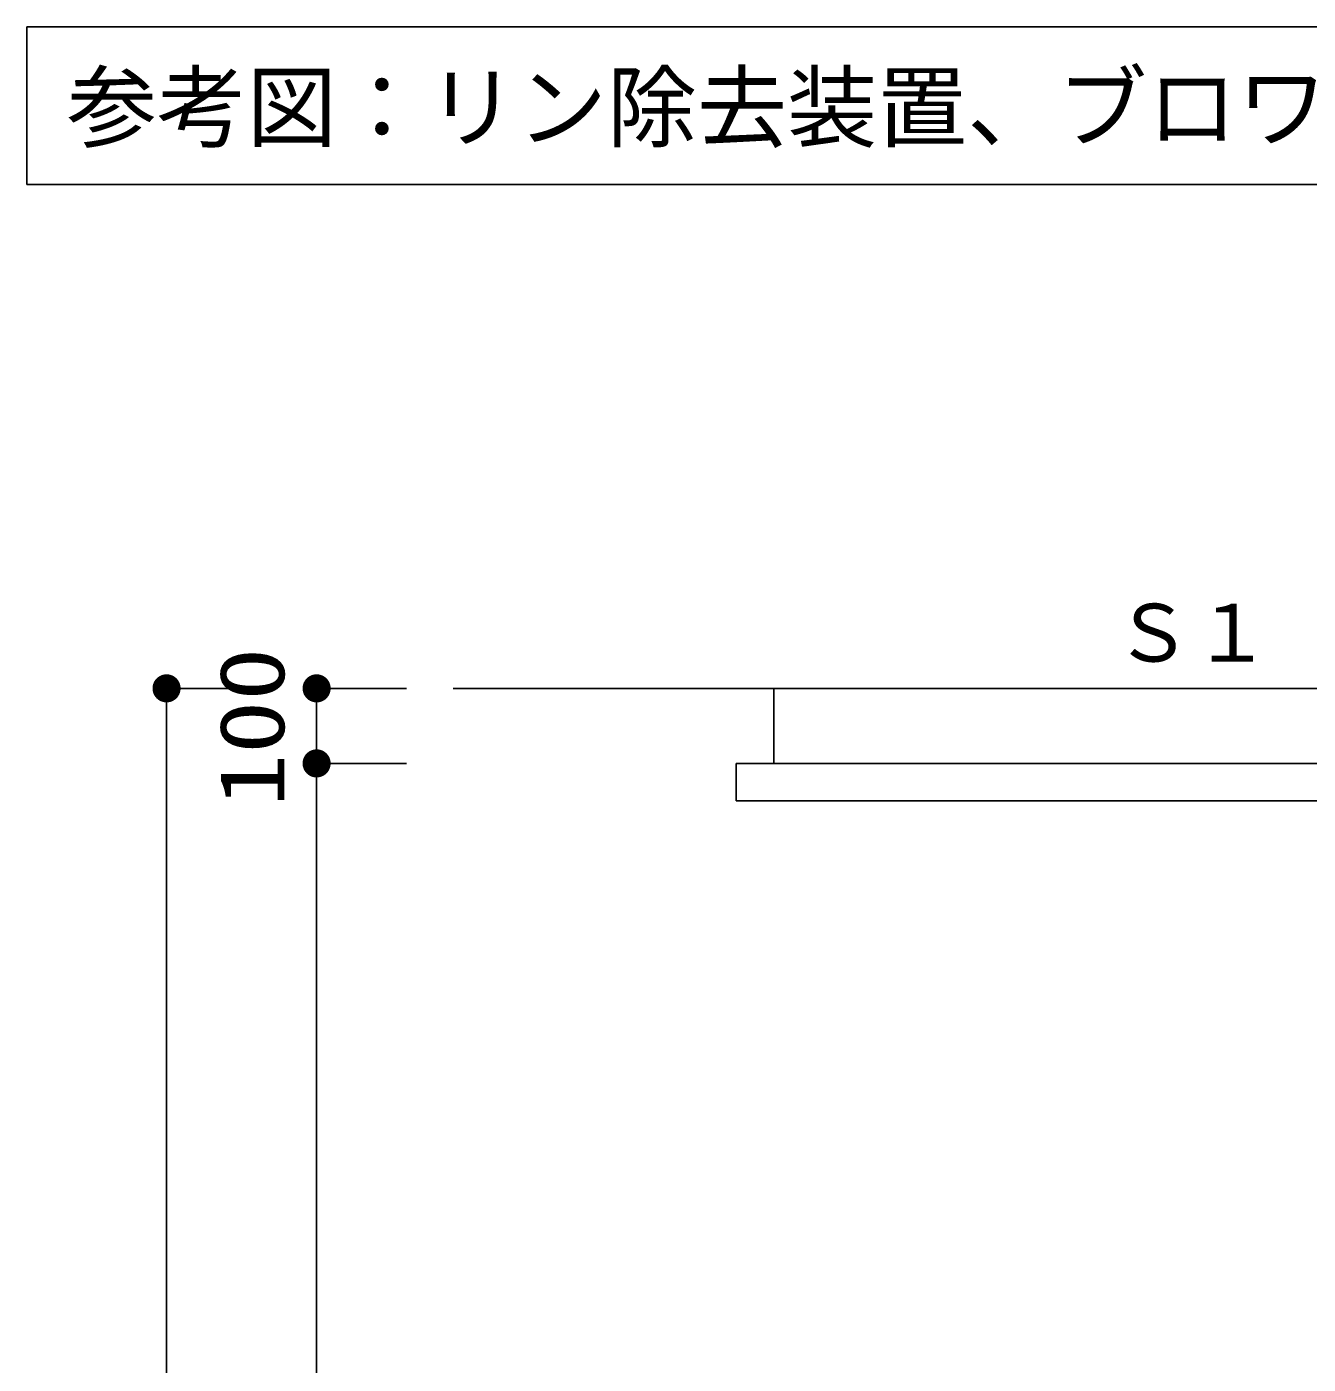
# Model space of a CAD drawing. Units: millimetres, scale not verified. Extents: x -21929 to 8910, y -6308 to 6308.
# Drawn here: x -738 to 970, y 1153 to 2936 of the extents above; entities that cross this region are included whole.
import ezdxf
from ezdxf.enums import TextEntityAlignment as Align

# ---------------------------------------------------------------- set-up
doc = ezdxf.new("R2010")
doc.units = ezdxf.units.MM
doc.header["$LTSCALE"] = 30
for name, color, linetype, lineweight in [('0-6_機器', 3, 'Continuous', 25), ('0-C_07', 3, 'Continuous', 25), ('1-6_00クル-フ-6寸法', 132, 'Continuous', 25)]:
    doc.layers.add(name, color=color, linetype=linetype, lineweight=lineweight)
doc.styles.add('ＭＳ ゴシック', font='')
doc.styles.get('ＭＳ ゴシック').set_extended_font_data('MS Gothic')

msp = doc.modelspace()

# ---------------------------------------------------------------- linework, layer by layer
at = {"layer": '0-6_機器', "color": 2}
for p, q in [((-169.57, 2054.16), (2268.4, 2054.16)), ((257.81, 2054.16), (257.81, 1954.16)), ((207.81, 1954.16), (207.81, 1904.15)), ((207.81, 1954.16), (1807.81, 1954.16)), ((207.81, 1904.15), (1807.81, 1904.15))]:
    msp.add_line(p, q, dxfattribs=at)
at = {"layer": '0-C_07'}
for p, q in [((-737.82, 2935.83), (-737.82, 2725.82)), ((2441.72, 2935.83), (-737.82, 2935.83)), ((2441.72, 2725.82), (-737.82, 2725.82))]:
    msp.add_line(p, q, dxfattribs=at)
at = {"layer": '1-6_00クル-フ-6寸法', "color": 4}
for p, q in [((-431.48, 2054.16), (-551.48, 2054.16)), ((-551.48, -385.46), (-551.48, 2054.16)), ((-231.48, 2054.16), (-351.48, 2054.16)), ((-351.48, 2054.16), (-351.48, 1954.16)), ((-231.48, 1954.16), (-351.48, 1954.16)), ((-231.48, 1954.16), (-351.48, 1954.16)), ((-351.48, 1954.16), (-351.48, -135.85))]:
    msp.add_line(p, q, dxfattribs=at)
at = {"layer": '1-6_00クル-フ-6寸法'}
for points in [[(-551.48, 2054.16), (-565.93, 2066.11), (-564.32, 2067.82)], [(-551.48, 2054.16), (-564.32, 2067.82), (-562.5, 2069.32)], [(-551.48, 2054.16), (-562.5, 2069.32), (-560.52, 2070.59)], [(-551.48, 2054.16), (-560.52, 2070.59), (-558.38, 2071.59)], [(-551.48, 2054.16), (-558.38, 2071.59), (-556.15, 2072.32)], [(-551.48, 2054.16), (-556.15, 2072.32), (-553.83, 2072.76)], [(-551.48, 2054.16), (-553.83, 2072.76), (-551.48, 2072.91)], [(-551.48, 2054.16), (-551.48, 2072.91), (-549.13, 2072.76)], [(-551.48, 2054.16), (-549.13, 2072.76), (-546.82, 2072.32)], [(-551.48, 2054.16), (-546.82, 2072.32), (-544.58, 2071.59)], [(-551.48, 2054.16), (-544.58, 2071.59), (-542.45, 2070.59)], [(-551.48, 2054.16), (-542.45, 2070.59), (-540.46, 2069.32)], [(-551.48, 2054.16), (-540.46, 2069.32), (-538.65, 2067.82)], [(-551.48, 2054.16), (-538.65, 2067.82), (-537.04, 2066.11)], [(-351.48, 2054.16), (-365.93, 2066.11), (-364.32, 2067.82)], [(-351.48, 2054.16), (-364.32, 2067.82), (-362.5, 2069.32)], [(-351.48, 2054.16), (-362.5, 2069.32), (-360.52, 2070.59)], [(-351.48, 2054.16), (-360.52, 2070.59), (-358.38, 2071.59)], [(-351.48, 2054.16), (-358.38, 2071.59), (-356.15, 2072.32)], [(-351.48, 2054.16), (-356.15, 2072.32), (-353.83, 2072.76)], [(-351.48, 2054.16), (-353.83, 2072.76), (-351.48, 2072.91)], [(-351.48, 2054.16), (-351.48, 2072.91), (-349.13, 2072.76)], [(-351.48, 2054.16), (-349.13, 2072.76), (-346.82, 2072.32)], [(-351.48, 2054.16), (-346.82, 2072.32), (-344.58, 2071.59)], [(-351.48, 2054.16), (-344.58, 2071.59), (-342.45, 2070.59)], [(-351.48, 2054.16), (-342.45, 2070.59), (-340.46, 2069.32)], [(-351.48, 2054.16), (-340.46, 2069.32), (-338.65, 2067.82)], [(-351.48, 2054.16), (-338.65, 2067.82), (-337.04, 2066.11)], [(-551.48, 2054.16), (-570.2, 2055.33), (-569.9, 2057.67)], [(-551.48, 2054.16), (-570.2, 2052.98), (-570.2, 2055.33)], [(-551.48, 2054.16), (-569.9, 2050.64), (-570.2, 2052.98)], [(-551.48, 2054.16), (-569.9, 2057.67), (-569.31, 2059.95)], [(-551.48, 2054.16), (-569.31, 2048.36), (-569.9, 2050.64)], [(-551.48, 2054.16), (-569.31, 2059.95), (-568.45, 2062.14)], [(-551.48, 2054.16), (-568.45, 2046.17), (-569.31, 2048.36)], [(-551.48, 2054.16), (-568.45, 2062.14), (-567.31, 2064.2)], [(-551.48, 2054.16), (-567.31, 2044.11), (-568.45, 2046.17)], [(-551.48, 2054.16), (-567.31, 2064.2), (-565.93, 2066.11)], [(-551.48, 2054.16), (-565.93, 2042.2), (-567.31, 2044.11)], [(-551.48, 2054.16), (-564.32, 2040.49), (-565.93, 2042.2)], [(-551.48, 2054.16), (-562.5, 2038.99), (-564.32, 2040.49)], [(-551.48, 2054.16), (-560.52, 2037.72), (-562.5, 2038.99)], [(-551.48, 2054.16), (-558.38, 2036.72), (-560.52, 2037.72)], [(-551.48, 2054.16), (-556.15, 2035.99), (-558.38, 2036.72)], [(-551.48, 2054.16), (-553.83, 2035.55), (-556.15, 2035.99)], [(-551.48, 2054.16), (-551.48, 2035.41), (-553.83, 2035.55)], [(-551.48, 2054.16), (-537.04, 2066.11), (-535.65, 2064.2)], [(-551.48, 2054.16), (-535.65, 2064.2), (-534.52, 2062.14)], [(-551.48, 2054.16), (-534.52, 2062.14), (-533.65, 2059.95)], [(-551.48, 2054.16), (-533.65, 2059.95), (-533.06, 2057.67)], [(-551.48, 2054.16), (-533.06, 2057.67), (-532.77, 2055.33)], [(-551.48, 2054.16), (-532.77, 2055.33), (-532.77, 2052.98)], [(-551.48, 2054.16), (-549.13, 2035.55), (-551.48, 2035.41)], [(-551.48, 2054.16), (-546.82, 2035.99), (-549.13, 2035.55)], [(-551.48, 2054.16), (-544.58, 2036.72), (-546.82, 2035.99)], [(-551.48, 2054.16), (-542.45, 2037.72), (-544.58, 2036.72)], [(-551.48, 2054.16), (-540.46, 2038.99), (-542.45, 2037.72)], [(-551.48, 2054.16), (-538.65, 2040.49), (-540.46, 2038.99)], [(-551.48, 2054.16), (-537.04, 2042.2), (-538.65, 2040.49)], [(-551.48, 2054.16), (-535.65, 2044.11), (-537.04, 2042.2)], [(-551.48, 2054.16), (-534.52, 2046.17), (-535.65, 2044.11)], [(-551.48, 2054.16), (-533.65, 2048.36), (-534.52, 2046.17)], [(-551.48, 2054.16), (-533.06, 2050.64), (-533.65, 2048.36)], [(-551.48, 2054.16), (-532.77, 2052.98), (-533.06, 2050.64)], [(-351.48, 2054.16), (-370.2, 2055.33), (-369.9, 2057.67)], [(-351.48, 2054.16), (-370.2, 2052.98), (-370.2, 2055.33)], [(-351.48, 2054.16), (-369.9, 2050.64), (-370.2, 2052.98)], [(-351.48, 2054.16), (-369.9, 2057.67), (-369.31, 2059.95)], [(-351.48, 2054.16), (-369.31, 2048.36), (-369.9, 2050.64)], [(-351.48, 2054.16), (-369.31, 2059.95), (-368.45, 2062.14)], [(-351.48, 2054.16), (-368.45, 2046.17), (-369.31, 2048.36)], [(-351.48, 2054.16), (-368.45, 2062.14), (-367.31, 2064.2)], [(-351.48, 2054.16), (-367.31, 2044.11), (-368.45, 2046.17)], [(-351.48, 2054.16), (-367.31, 2064.2), (-365.93, 2066.11)], [(-351.48, 2054.16), (-365.93, 2042.2), (-367.31, 2044.11)], [(-351.48, 2054.16), (-364.32, 2040.49), (-365.93, 2042.2)], [(-351.48, 2054.16), (-362.5, 2038.99), (-364.32, 2040.49)], [(-351.48, 2054.16), (-360.52, 2037.72), (-362.5, 2038.99)], [(-351.48, 2054.16), (-358.38, 2036.72), (-360.52, 2037.72)], [(-351.48, 2054.16), (-356.15, 2035.99), (-358.38, 2036.72)], [(-351.48, 2054.16), (-353.83, 2035.55), (-356.15, 2035.99)], [(-351.48, 2054.16), (-351.48, 2035.41), (-353.83, 2035.55)], [(-351.48, 2054.16), (-337.04, 2066.11), (-335.65, 2064.2)], [(-351.48, 2054.16), (-335.65, 2064.2), (-334.52, 2062.14)], [(-351.48, 2054.16), (-334.52, 2062.14), (-333.65, 2059.95)], [(-351.48, 2054.16), (-333.65, 2059.95), (-333.06, 2057.67)], [(-351.48, 2054.16), (-333.06, 2057.67), (-332.77, 2055.33)], [(-351.48, 2054.16), (-332.77, 2055.33), (-332.77, 2052.98)], [(-351.48, 2054.16), (-349.13, 2035.55), (-351.48, 2035.41)], [(-351.48, 2054.16), (-346.82, 2035.99), (-349.13, 2035.55)], [(-351.48, 2054.16), (-344.58, 2036.72), (-346.82, 2035.99)], [(-351.48, 2054.16), (-342.45, 2037.72), (-344.58, 2036.72)], [(-351.48, 2054.16), (-340.46, 2038.99), (-342.45, 2037.72)], [(-351.48, 2054.16), (-338.65, 2040.49), (-340.46, 2038.99)], [(-351.48, 2054.16), (-337.04, 2042.2), (-338.65, 2040.49)], [(-351.48, 2054.16), (-335.65, 2044.11), (-337.04, 2042.2)], [(-351.48, 2054.16), (-334.52, 2046.17), (-335.65, 2044.11)], [(-351.48, 2054.16), (-333.65, 2048.36), (-334.52, 2046.17)], [(-351.48, 2054.16), (-333.06, 2050.64), (-333.65, 2048.36)], [(-351.48, 2054.16), (-332.77, 2052.98), (-333.06, 2050.64)], [(-351.48, 1954.16), (-369.31, 1959.95), (-368.45, 1962.14)], [(-351.48, 1954.16), (-369.31, 1959.95), (-368.45, 1962.14)], [(-351.48, 1954.16), (-368.45, 1962.14), (-367.31, 1964.2)], [(-351.48, 1954.16), (-368.45, 1962.14), (-367.31, 1964.2)], [(-351.48, 1954.16), (-367.31, 1964.2), (-365.93, 1966.11)], [(-351.48, 1954.16), (-367.31, 1964.2), (-365.93, 1966.11)], [(-351.48, 1954.16), (-365.93, 1966.11), (-364.32, 1967.82)], [(-351.48, 1954.16), (-365.93, 1966.11), (-364.32, 1967.82)], [(-351.48, 1954.16), (-364.32, 1967.82), (-362.5, 1969.32)], [(-351.48, 1954.16), (-364.32, 1967.82), (-362.5, 1969.32)], [(-351.48, 1954.16), (-362.5, 1969.32), (-360.52, 1970.59)], [(-351.48, 1954.16), (-362.5, 1969.32), (-360.52, 1970.59)], [(-351.48, 1954.16), (-360.52, 1970.59), (-358.38, 1971.59)], [(-351.48, 1954.16), (-360.52, 1970.59), (-358.38, 1971.59)], [(-351.48, 1954.16), (-358.38, 1971.59), (-356.15, 1972.32)], [(-351.48, 1954.16), (-358.38, 1971.59), (-356.15, 1972.32)], [(-351.48, 1954.16), (-356.15, 1972.32), (-353.83, 1972.76)], [(-351.48, 1954.16), (-356.15, 1972.32), (-353.83, 1972.76)], [(-351.48, 1954.16), (-353.83, 1972.76), (-351.48, 1972.91)], [(-351.48, 1954.16), (-353.83, 1972.76), (-351.48, 1972.91)], [(-351.48, 1954.16), (-351.48, 1972.91), (-349.13, 1972.76)], [(-351.48, 1954.16), (-351.48, 1972.91), (-349.13, 1972.76)], [(-351.48, 1954.16), (-349.13, 1972.76), (-346.82, 1972.32)], [(-351.48, 1954.16), (-349.13, 1972.76), (-346.82, 1972.32)], [(-351.48, 1954.16), (-346.82, 1972.32), (-344.58, 1971.59)], [(-351.48, 1954.16), (-346.82, 1972.32), (-344.58, 1971.59)], [(-351.48, 1954.16), (-344.58, 1971.59), (-342.45, 1970.59)], [(-351.48, 1954.16), (-344.58, 1971.59), (-342.45, 1970.59)], [(-351.48, 1954.16), (-342.45, 1970.59), (-340.46, 1969.32)], [(-351.48, 1954.16), (-342.45, 1970.59), (-340.46, 1969.32)], [(-351.48, 1954.16), (-340.46, 1969.32), (-338.65, 1967.82)], [(-351.48, 1954.16), (-340.46, 1969.32), (-338.65, 1967.82)], [(-351.48, 1954.16), (-338.65, 1967.82), (-337.04, 1966.11)], [(-351.48, 1954.16), (-338.65, 1967.82), (-337.04, 1966.11)], [(-351.48, 1954.16), (-337.04, 1966.11), (-335.65, 1964.2)], [(-351.48, 1954.16), (-337.04, 1966.11), (-335.65, 1964.2)], [(-351.48, 1954.16), (-335.65, 1964.2), (-334.52, 1962.14)], [(-351.48, 1954.16), (-335.65, 1964.2), (-334.52, 1962.14)], [(-351.48, 1954.16), (-334.52, 1962.14), (-333.65, 1959.95)], [(-351.48, 1954.16), (-334.52, 1962.14), (-333.65, 1959.95)], [(-351.48, 1954.16), (-370.2, 1955.33), (-369.9, 1957.67)], [(-351.48, 1954.16), (-370.2, 1955.33), (-369.9, 1957.67)], [(-351.48, 1954.16), (-370.2, 1952.98), (-370.2, 1955.33)], [(-351.48, 1954.16), (-370.2, 1952.98), (-370.2, 1955.33)], [(-351.48, 1954.16), (-369.9, 1950.64), (-370.2, 1952.98)], [(-351.48, 1954.16), (-369.9, 1950.64), (-370.2, 1952.98)], [(-351.48, 1954.16), (-369.9, 1957.67), (-369.31, 1959.95)], [(-351.48, 1954.16), (-369.9, 1957.67), (-369.31, 1959.95)], [(-351.48, 1954.16), (-369.31, 1948.36), (-369.9, 1950.64)], [(-351.48, 1954.16), (-369.31, 1948.36), (-369.9, 1950.64)], [(-351.48, 1954.16), (-368.45, 1946.17), (-369.31, 1948.36)], [(-351.48, 1954.16), (-368.45, 1946.17), (-369.31, 1948.36)], [(-351.48, 1954.16), (-367.31, 1944.11), (-368.45, 1946.17)], [(-351.48, 1954.16), (-367.31, 1944.11), (-368.45, 1946.17)], [(-351.48, 1954.16), (-365.93, 1942.2), (-367.31, 1944.11)], [(-351.48, 1954.16), (-365.93, 1942.2), (-367.31, 1944.11)], [(-351.48, 1954.16), (-364.32, 1940.49), (-365.93, 1942.2)], [(-351.48, 1954.16), (-364.32, 1940.49), (-365.93, 1942.2)], [(-351.48, 1954.16), (-362.5, 1938.99), (-364.32, 1940.49)], [(-351.48, 1954.16), (-362.5, 1938.99), (-364.32, 1940.49)], [(-351.48, 1954.16), (-360.52, 1937.72), (-362.5, 1938.99)], [(-351.48, 1954.16), (-360.52, 1937.72), (-362.5, 1938.99)], [(-351.48, 1954.16), (-358.38, 1936.72), (-360.52, 1937.72)], [(-351.48, 1954.16), (-358.38, 1936.72), (-360.52, 1937.72)], [(-351.48, 1954.16), (-356.15, 1935.99), (-358.38, 1936.72)], [(-351.48, 1954.16), (-356.15, 1935.99), (-358.38, 1936.72)], [(-351.48, 1954.16), (-353.83, 1935.55), (-356.15, 1935.99)], [(-351.48, 1954.16), (-353.83, 1935.55), (-356.15, 1935.99)], [(-351.48, 1954.16), (-351.48, 1935.41), (-353.83, 1935.55)], [(-351.48, 1954.16), (-351.48, 1935.41), (-353.83, 1935.55)], [(-351.48, 1954.16), (-333.65, 1959.95), (-333.06, 1957.67)], [(-351.48, 1954.16), (-333.65, 1959.95), (-333.06, 1957.67)], [(-351.48, 1954.16), (-333.06, 1957.67), (-332.77, 1955.33)], [(-351.48, 1954.16), (-333.06, 1957.67), (-332.77, 1955.33)], [(-351.48, 1954.16), (-332.77, 1955.33), (-332.77, 1952.98)], [(-351.48, 1954.16), (-332.77, 1955.33), (-332.77, 1952.98)], [(-351.48, 1954.16), (-349.13, 1935.55), (-351.48, 1935.41)], [(-351.48, 1954.16), (-346.82, 1935.99), (-349.13, 1935.55)], [(-351.48, 1954.16), (-344.58, 1936.72), (-346.82, 1935.99)], [(-351.48, 1954.16), (-342.45, 1937.72), (-344.58, 1936.72)], [(-351.48, 1954.16), (-340.46, 1938.99), (-342.45, 1937.72)], [(-351.48, 1954.16), (-338.65, 1940.49), (-340.46, 1938.99)], [(-351.48, 1954.16), (-337.04, 1942.2), (-338.65, 1940.49)], [(-351.48, 1954.16), (-335.65, 1944.11), (-337.04, 1942.2)], [(-351.48, 1954.16), (-334.52, 1946.17), (-335.65, 1944.11)], [(-351.48, 1954.16), (-333.65, 1948.36), (-334.52, 1946.17)], [(-351.48, 1954.16), (-333.06, 1950.64), (-333.65, 1948.36)], [(-351.48, 1954.16), (-332.77, 1952.98), (-333.06, 1950.64)], [(-351.48, 1954.16), (-349.13, 1935.55), (-351.48, 1935.41)], [(-351.48, 1954.16), (-346.82, 1935.99), (-349.13, 1935.55)], [(-351.48, 1954.16), (-344.58, 1936.72), (-346.82, 1935.99)], [(-351.48, 1954.16), (-342.45, 1937.72), (-344.58, 1936.72)], [(-351.48, 1954.16), (-340.46, 1938.99), (-342.45, 1937.72)], [(-351.48, 1954.16), (-338.65, 1940.49), (-340.46, 1938.99)], [(-351.48, 1954.16), (-337.04, 1942.2), (-338.65, 1940.49)], [(-351.48, 1954.16), (-335.65, 1944.11), (-337.04, 1942.2)], [(-351.48, 1954.16), (-334.52, 1946.17), (-335.65, 1944.11)], [(-351.48, 1954.16), (-333.65, 1948.36), (-334.52, 1946.17)], [(-351.48, 1954.16), (-333.06, 1950.64), (-333.65, 1948.36)], [(-351.48, 1954.16), (-332.77, 1952.98), (-333.06, 1950.64)]]:
    msp.add_solid(points, dxfattribs=at)

# ---------------------------------------------------------------- texts
at = {"layer": '0-6_機器', "color": 4, "style": 'ＭＳ ゴシック'}
msp.add_text('Ｓ１', height=76.98, dxfattribs=at).set_placement((710.75, 2066.77), align=Align.BOTTOM_LEFT)
at = {"layer": '0-C_07', "color": 4, "style": 'ＭＳ ゴシック'}
msp.add_text('参考図：リン除去装置、ブロワ\u3000平断面図', height=87.98, dxfattribs=at).set_placement((-684.52, 2758.3), align=Align.BOTTOM_LEFT)
at = {"layer": '1-6_00クル-フ-6寸法', "color": 3, "style": 'ＭＳ ゴシック', "width": 1.2}
msp.add_text('100', height=86.66, rotation=90, dxfattribs=at).set_placement((-368.58, 1896.16), align=Align.BOTTOM_LEFT)

doc.saveas('drawing.dxf')
